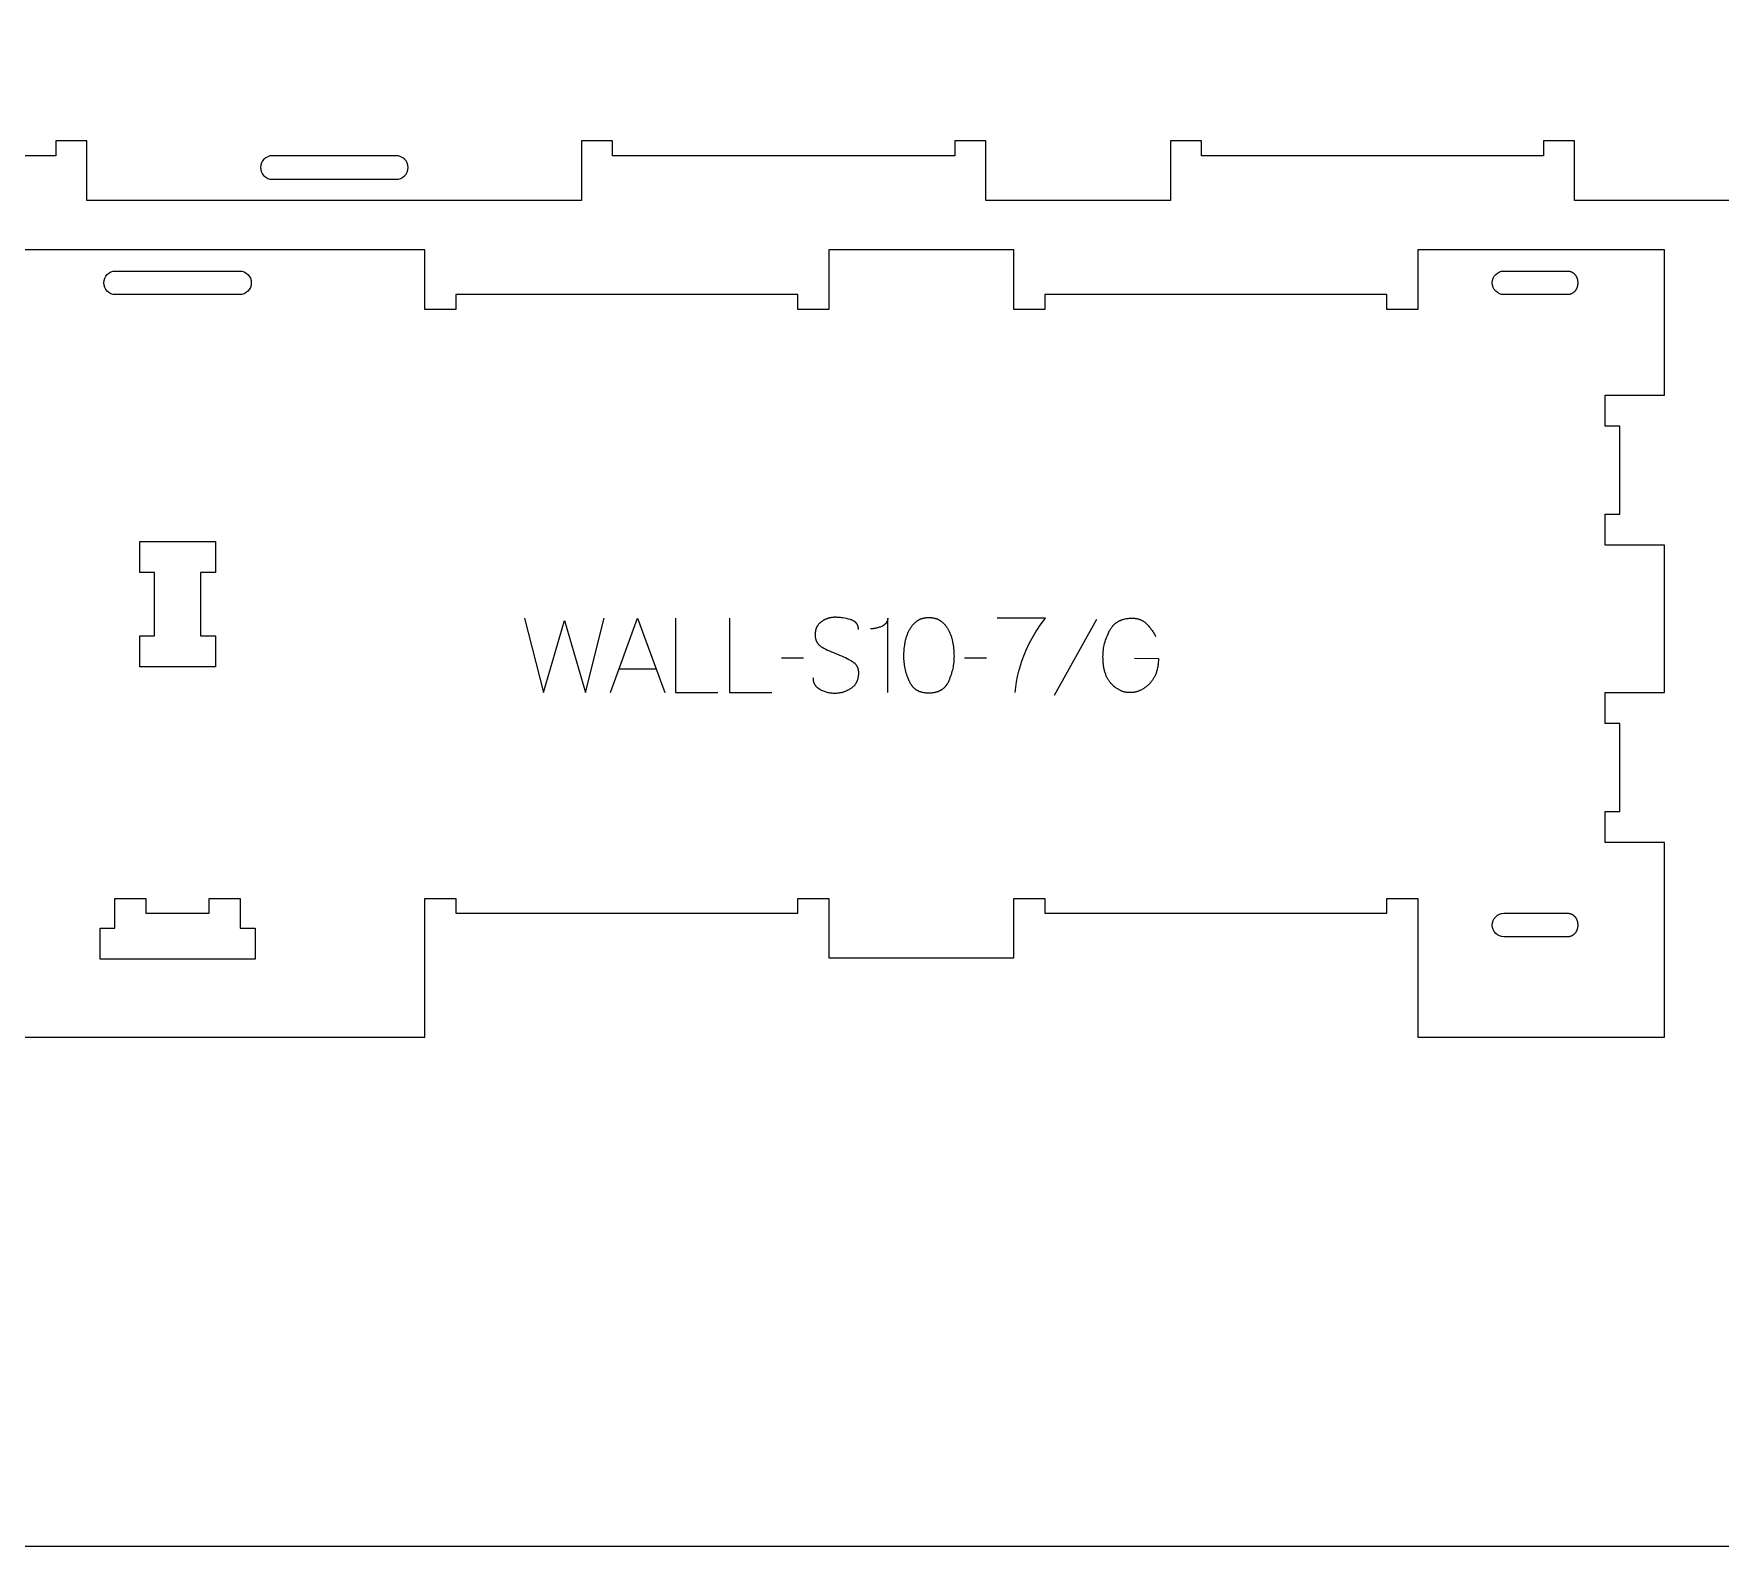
# Model space of a CAD drawing. Extents: x -1151 to 2032, y -10461 to -4867.
# Drawn here: x -471 to 209, y -8111 to -7501 of the extents above; entities that cross this region are included whole.
import ezdxf

# ---------------------------------------------------------------- set-up
doc = ezdxf.new("R2010")
doc.units = 0
for name, color, linetype in [('0_SHEET_SPRUCEPLY_2440X122', 1, 'CONTINUOUS'), ('1_ANYTOOL_1MMDEEP_LABELS_S', 2, 'CONTINUOUS'), ('3_ANYTOOL_CUTTHROUGH_INSID', 4, 'CONTINUOUS'), ('4_ANYTOOL_CUTTHROUGH_OUTSI', 5, 'CONTINUOUS')]:
    doc.layers.add(name, color=color, linetype=linetype)

msp = doc.modelspace()

# ---------------------------------------------------------------- linework, layer by layer
at = {"layer": '0_SHEET_SPRUCEPLY_2440X122'}
msp.add_lwpolyline([(-779.49, -6891.21), (-779.49, -8111.21), (1660.51, -8111.21), (1660.51, -6891.21)], close=True, dxfattribs=at)
at = {"layer": '1_ANYTOOL_1MMDEEP_LABELS_S'}
for points in [[(-273.06, -7736.9), (-265.35, -7766.9), (-256.91, -7737.8), (-248.42, -7766.9), (-240.92, -7736.9)], [(-238.35, -7766.9), (-227.46, -7736.9), (-216.41, -7766.9)], [(-212.12, -7736.9), (-212.12, -7766.9), (-195.02, -7766.9)], [(-190.31, -7736.9), (-190.31, -7766.9), (-173.21, -7766.9)], [(-138.32, -7741.49), (-138.32, -7741.3), (-138.33, -7741.21), (-138.33, -7741.12), (-138.34, -7741.03), (-138.35, -7740.94), (-138.36, -7740.85), (-138.37, -7740.76), (-138.39, -7740.68), (-138.4, -7740.59), (-138.42, -7740.51), (-138.44, -7740.42), (-138.46, -7740.34), (-138.48, -7740.26), (-138.5, -7740.18), (-138.53, -7740.1), (-138.55, -7740.02), (-138.58, -7739.94), (-138.61, -7739.87), (-138.64, -7739.79), (-138.67, -7739.72), (-138.71, -7739.65), (-138.74, -7739.57), (-138.78, -7739.5), (-138.82, -7739.43), (-138.86, -7739.36), (-138.9, -7739.3), (-138.95, -7739.23), (-138.99, -7739.16), (-139.04, -7739.1), (-139.09, -7739.04), (-139.14, -7738.97), (-139.19, -7738.91), (-139.25, -7738.85), (-139.3, -7738.79), (-139.36, -7738.73), (-139.42, -7738.67), (-139.48, -7738.62), (-139.54, -7738.56), (-139.6, -7738.51), (-139.67, -7738.45), (-139.73, -7738.4), (-139.8, -7738.35), (-139.87, -7738.3), (-139.94, -7738.25), (-140.01, -7738.2), (-140.09, -7738.15), (-140.17, -7738.11), (-140.24, -7738.06), (-140.32, -7738.02), (-140.4, -7737.97), (-140.49, -7737.93), (-140.66, -7737.85), (-140.83, -7737.77), (-141.01, -7737.7), (-141.2, -7737.63), (-141.4, -7737.57), (-141.6, -7737.5), (-142.41, -7737.28), (-143.21, -7737.09), (-144, -7736.93), (-144.77, -7736.8), (-145.15, -7736.74), (-145.52, -7736.69), (-145.89, -7736.65), (-146.26, -7736.62), (-146.63, -7736.59), (-146.99, -7736.58), (-147.35, -7736.57), (-147.71, -7736.56), (-147.9, -7736.56), (-148.1, -7736.57), (-148.29, -7736.58), (-148.48, -7736.59), (-148.67, -7736.61), (-148.86, -7736.63), (-149.04, -7736.65), (-149.23, -7736.68), (-149.42, -7736.71), (-149.6, -7736.74), (-149.78, -7736.78), (-149.96, -7736.82), (-150.14, -7736.86), (-150.32, -7736.91), (-150.5, -7736.96), (-150.67, -7737.02), (-150.85, -7737.08), (-151.02, -7737.14), (-151.2, -7737.2), (-151.37, -7737.27), (-151.54, -7737.35), (-151.7, -7737.42), (-151.87, -7737.5), (-152.04, -7737.59), (-152.2, -7737.67), (-152.37, -7737.76), (-152.53, -7737.86), (-152.69, -7737.96), (-152.85, -7738.06), (-153.01, -7738.16), (-153.16, -7738.27), (-153.32, -7738.38), (-153.47, -7738.5), (-153.62, -7738.62), (-153.77, -7738.74), (-153.9, -7738.86), (-154.04, -7738.99), (-154.17, -7739.12), (-154.29, -7739.25), (-154.41, -7739.39), (-154.52, -7739.53), (-154.63, -7739.67), (-154.74, -7739.82), (-154.84, -7739.97), (-154.93, -7740.12), (-155.02, -7740.28), (-155.11, -7740.43), (-155.19, -7740.6), (-155.26, -7740.76), (-155.33, -7740.93), (-155.4, -7741.1), (-155.46, -7741.27), (-155.51, -7741.45), (-155.56, -7741.63), (-155.61, -7741.81), (-155.65, -7742), (-155.69, -7742.18), (-155.72, -7742.38), (-155.75, -7742.57), (-155.77, -7742.77), (-155.78, -7742.97), (-155.8, -7743.17), (-155.8, -7743.38), (-155.81, -7743.59), (-155.8, -7743.81), (-155.8, -7744.02), (-155.78, -7744.22), (-155.76, -7744.43), (-155.74, -7744.63), (-155.71, -7744.83), (-155.67, -7745.02), (-155.63, -7745.21), (-155.58, -7745.39), (-155.53, -7745.58), (-155.47, -7745.75), (-155.41, -7745.93), (-155.38, -7746.01), (-155.34, -7746.1), (-155.3, -7746.18), (-155.27, -7746.27), (-155.23, -7746.35), (-155.19, -7746.43), (-155.14, -7746.51), (-155.1, -7746.59), (-155.05, -7746.67), (-155.01, -7746.75), (-154.96, -7746.82), (-154.91, -7746.9), (-154.86, -7746.97), (-154.81, -7747.05), (-154.76, -7747.12), (-154.7, -7747.19), (-154.65, -7747.26), (-154.59, -7747.33), (-154.53, -7747.4), (-154.47, -7747.47), (-154.41, -7747.54), (-154.35, -7747.61), (-154.28, -7747.67), (-154.22, -7747.74), (-154.08, -7747.86), (-153.94, -7747.99), (-153.79, -7748.11), (-153.64, -7748.22), (-153.48, -7748.33), (-153.32, -7748.44), (-153.15, -7748.55), (-152.98, -7748.65), (-152.26, -7749.04), (-151.53, -7749.42), (-150.78, -7749.79), (-150.02, -7750.14), (-149.24, -7750.49), (-148.45, -7750.82), (-147.63, -7751.14), (-146.81, -7751.45), (-145.98, -7751.77), (-145.18, -7752.1), (-144.39, -7752.44), (-143.62, -7752.8), (-142.88, -7753.17), (-142.15, -7753.56), (-141.45, -7753.97), (-140.76, -7754.39), (-140.6, -7754.5), (-140.44, -7754.61), (-140.28, -7754.73), (-140.21, -7754.79), (-140.14, -7754.85), (-140.06, -7754.91), (-139.99, -7754.98), (-139.92, -7755.04), (-139.86, -7755.1), (-139.79, -7755.17), (-139.73, -7755.24), (-139.66, -7755.3), (-139.6, -7755.37), (-139.54, -7755.44), (-139.48, -7755.51), (-139.43, -7755.59), (-139.37, -7755.66), (-139.31, -7755.73), (-139.26, -7755.81), (-139.21, -7755.88), (-139.16, -7755.96), (-139.11, -7756.04), (-139.07, -7756.12), (-139.02, -7756.2), (-138.98, -7756.28), (-138.93, -7756.36), (-138.89, -7756.44), (-138.85, -7756.52), (-138.81, -7756.61), (-138.78, -7756.69), (-138.74, -7756.78), (-138.71, -7756.87), (-138.68, -7756.96), (-138.64, -7757.05), (-138.62, -7757.14), (-138.59, -7757.23), (-138.56, -7757.32), (-138.51, -7757.51), (-138.47, -7757.7), (-138.43, -7757.9), (-138.4, -7758.09), (-138.38, -7758.3), (-138.36, -7758.51), (-138.34, -7758.72), (-138.34, -7758.93), (-138.33, -7759.15), (-138.34, -7759.37), (-138.35, -7759.6), (-138.36, -7759.83), (-138.39, -7760.06), (-138.41, -7760.29), (-138.44, -7760.52), (-138.48, -7760.74), (-138.52, -7760.95), (-138.57, -7761.16), (-138.62, -7761.37), (-138.67, -7761.58), (-138.74, -7761.78), (-138.8, -7761.98), (-138.87, -7762.17), (-138.95, -7762.36), (-139.03, -7762.55), (-139.12, -7762.73), (-139.21, -7762.91), (-139.31, -7763.08), (-139.41, -7763.26), (-139.51, -7763.42), (-139.63, -7763.59), (-139.74, -7763.75), (-139.86, -7763.91), (-139.99, -7764.06), (-140.12, -7764.21), (-140.26, -7764.35), (-140.4, -7764.5), (-140.55, -7764.63), (-140.7, -7764.77), (-140.86, -7764.9), (-141.02, -7765.02), (-141.19, -7765.15), (-141.36, -7765.27), (-141.54, -7765.38), (-141.9, -7765.6), (-142.26, -7765.81), (-142.63, -7766), (-143, -7766.18), (-143.37, -7766.35), (-143.75, -7766.5), (-143.94, -7766.57), (-144.13, -7766.64), (-144.33, -7766.7), (-144.52, -7766.76), (-144.71, -7766.82), (-144.91, -7766.87), (-145.1, -7766.92), (-145.3, -7766.97), (-145.5, -7767.01), (-145.7, -7767.05), (-145.9, -7767.08), (-146.1, -7767.11), (-146.3, -7767.14), (-146.5, -7767.17), (-146.9, -7767.21), (-147.31, -7767.24), (-147.73, -7767.25), (-148.14, -7767.25), (-148.55, -7767.23), (-148.95, -7767.21), (-149.35, -7767.17), (-149.75, -7767.12), (-150.14, -7767.05), (-150.52, -7766.97), (-150.9, -7766.88), (-151.28, -7766.78), (-151.65, -7766.66), (-152.02, -7766.54), (-152.38, -7766.4), (-152.74, -7766.24), (-153.1, -7766.08), (-153.45, -7765.9), (-153.79, -7765.7), (-153.96, -7765.6), (-154.12, -7765.5), (-154.28, -7765.39), (-154.44, -7765.28), (-154.58, -7765.17), (-154.72, -7765.06), (-154.86, -7764.94), (-154.99, -7764.82), (-155.12, -7764.69), (-155.24, -7764.57), (-155.35, -7764.44), (-155.46, -7764.3), (-155.52, -7764.24), (-155.57, -7764.17), (-155.62, -7764.1), (-155.67, -7764.03), (-155.71, -7763.96), (-155.76, -7763.89), (-155.81, -7763.82), (-155.85, -7763.74), (-155.89, -7763.67), (-155.93, -7763.6), (-155.97, -7763.52), (-156.01, -7763.45), (-156.05, -7763.37), (-156.08, -7763.29), (-156.12, -7763.21), (-156.15, -7763.14), (-156.18, -7763.06), (-156.21, -7762.98), (-156.24, -7762.9), (-156.27, -7762.82), (-156.32, -7762.65), (-156.36, -7762.48), (-156.4, -7762.31), (-156.44, -7762.14), (-156.47, -7761.96), (-156.49, -7761.78), (-156.51, -7761.6), (-156.52, -7761.41), (-156.53, -7761.22), (-156.54, -7761.03)], [(-126.45, -7766.9), (-126.45, -7736.86), (-126.47, -7737.01), (-126.49, -7737.16), (-126.52, -7737.31), (-126.56, -7737.45), (-126.59, -7737.59), (-126.63, -7737.73), (-126.68, -7737.86), (-126.73, -7737.99), (-126.78, -7738.12), (-126.83, -7738.24), (-126.86, -7738.31), (-126.89, -7738.37), (-126.93, -7738.43), (-126.96, -7738.49), (-126.99, -7738.54), (-127.03, -7738.6), (-127.06, -7738.66), (-127.1, -7738.72), (-127.13, -7738.77), (-127.17, -7738.83), (-127.21, -7738.88), (-127.25, -7738.93), (-127.29, -7738.99), (-127.34, -7739.04), (-127.38, -7739.09), (-127.42, -7739.14), (-127.47, -7739.19), (-127.52, -7739.24), (-127.56, -7739.29), (-127.61, -7739.34), (-127.66, -7739.38), (-127.71, -7739.43), (-127.81, -7739.52), (-127.92, -7739.61), (-128.03, -7739.69), (-128.15, -7739.78), (-128.27, -7739.86), (-128.39, -7739.93), (-128.52, -7740), (-128.65, -7740.08), (-128.78, -7740.14), (-128.92, -7740.21), (-129.06, -7740.27), (-129.35, -7740.39), (-129.64, -7740.49), (-129.92, -7740.6), (-130.2, -7740.69), (-130.49, -7740.78), (-130.76, -7740.86), (-131.04, -7740.93), (-131.31, -7740.99), (-131.59, -7741.05), (-131.86, -7741.1), (-132.12, -7741.14), (-132.39, -7741.17), (-132.65, -7741.2), (-132.92, -7741.22), (-133.18, -7741.23), (-133.44, -7741.23)], [(-75.19, -7766.9), (-74.88, -7764.72), (-74.53, -7762.55), (-74.13, -7760.4), (-73.65, -7758.25), (-72.41, -7754.26), (-72.03, -7753.17), (-71.65, -7752.11), (-71.24, -7751.09), (-70.82, -7750.1), (-69.28, -7746.85), (-68.82, -7745.92), (-68.33, -7744.99), (-67.8, -7744.05), (-67.23, -7743.1), (-66.63, -7742.14), (-65.99, -7741.17), (-65.32, -7740.2), (-64.61, -7739.22), (-62.85, -7736.9), (-82.44, -7736.9)], [(-42.28, -7737.38), (-59.46, -7768.15)], [(-27.06, -7753.1), (-17.29, -7753.15), (-17.33, -7753.98), (-17.39, -7754.78), (-17.43, -7755.17), (-17.47, -7755.56), (-17.53, -7755.94), (-17.59, -7756.31), (-17.65, -7756.68), (-17.73, -7757.04), (-17.81, -7757.39), (-17.89, -7757.74), (-17.99, -7758.08), (-18.09, -7758.42), (-18.19, -7758.75), (-18.3, -7759.07), (-18.42, -7759.39), (-18.55, -7759.7), (-18.68, -7760), (-18.82, -7760.3), (-18.97, -7760.59), (-19.12, -7760.88), (-19.28, -7761.16), (-19.44, -7761.43), (-19.61, -7761.7), (-19.79, -7761.96), (-19.98, -7762.21), (-20.17, -7762.46), (-20.37, -7762.7), (-20.57, -7762.94), (-20.78, -7763.17), (-21, -7763.39), (-21.22, -7763.61), (-21.44, -7763.82), (-21.67, -7764.02), (-21.89, -7764.21), (-22.12, -7764.4), (-22.35, -7764.59), (-22.58, -7764.76), (-22.81, -7764.93), (-23.04, -7765.09), (-23.27, -7765.25), (-23.5, -7765.4), (-23.74, -7765.54), (-23.97, -7765.67), (-24.21, -7765.8), (-24.45, -7765.92), (-24.69, -7766.04), (-24.93, -7766.14), (-25.17, -7766.25), (-25.42, -7766.34), (-25.66, -7766.43), (-25.91, -7766.51), (-26.15, -7766.58), (-26.4, -7766.65), (-26.65, -7766.71), (-26.9, -7766.76), (-27.16, -7766.81), (-27.41, -7766.85), (-27.66, -7766.88), (-27.92, -7766.91), (-28.18, -7766.93), (-28.43, -7766.94), (-28.69, -7766.95), (-28.95, -7766.95), (-29.21, -7766.94), (-29.47, -7766.92), (-29.72, -7766.9), (-29.97, -7766.87), (-30.23, -7766.84), (-30.48, -7766.79), (-30.73, -7766.74), (-30.97, -7766.69), (-31.22, -7766.62), (-31.46, -7766.55), (-31.71, -7766.47), (-31.95, -7766.39), (-32.19, -7766.3), (-32.43, -7766.2), (-32.67, -7766.09), (-32.9, -7765.98), (-33.14, -7765.86), (-33.37, -7765.73), (-33.6, -7765.59), (-33.83, -7765.45), (-34.06, -7765.3), (-34.29, -7765.15), (-34.52, -7764.99), (-34.74, -7764.82), (-34.97, -7764.64), (-35.19, -7764.46), (-35.41, -7764.27), (-35.63, -7764.07), (-35.85, -7763.86), (-36.06, -7763.65), (-36.28, -7763.43), (-36.49, -7763.21), (-36.69, -7762.97), (-36.89, -7762.73), (-37.08, -7762.48), (-37.27, -7762.23), (-37.44, -7761.96), (-37.61, -7761.69), (-37.78, -7761.41), (-37.94, -7761.12), (-38.09, -7760.83), (-38.23, -7760.53), (-38.37, -7760.22), (-38.5, -7759.9), (-38.62, -7759.57), (-38.74, -7759.24), (-38.85, -7758.9), (-38.95, -7758.55), (-39.05, -7758.2), (-39.14, -7757.83), (-39.22, -7757.46), (-39.3, -7757.08), (-39.37, -7756.7), (-39.44, -7756.3), (-39.49, -7755.9), (-39.54, -7755.49), (-39.59, -7755.08), (-39.65, -7754.22), (-39.69, -7753.34), (-39.71, -7752.42), (-39.7, -7751.74), (-39.66, -7751.06), (-39.61, -7750.39), (-39.54, -7749.72), (-39.45, -7749.06), (-39.33, -7748.39), (-39.19, -7747.73), (-39.04, -7747.08), (-38.86, -7746.42), (-38.66, -7745.77), (-38.44, -7745.13), (-38.2, -7744.48), (-37.94, -7743.84), (-37.66, -7743.21), (-37.35, -7742.57), (-37.03, -7741.94), (-36.86, -7741.63), (-36.68, -7741.33), (-36.49, -7741.04), (-36.3, -7740.76), (-36.1, -7740.49), (-36, -7740.36), (-35.89, -7740.23), (-35.79, -7740.1), (-35.68, -7739.98), (-35.57, -7739.86), (-35.46, -7739.74), (-35.35, -7739.62), (-35.23, -7739.51), (-35.11, -7739.39), (-35, -7739.28), (-34.88, -7739.18), (-34.75, -7739.07), (-34.63, -7738.97), (-34.5, -7738.87), (-34.38, -7738.77), (-34.25, -7738.68), (-34.12, -7738.59), (-33.98, -7738.5), (-33.85, -7738.41), (-33.71, -7738.33), (-33.57, -7738.24), (-33.43, -7738.16), (-33.29, -7738.09), (-33.15, -7738.01), (-33, -7737.94), (-32.86, -7737.87), (-32.71, -7737.8), (-32.56, -7737.74), (-32.4, -7737.67), (-32.25, -7737.61), (-32.09, -7737.55), (-31.93, -7737.5), (-31.61, -7737.4), (-31.28, -7737.3), (-30.95, -7737.22), (-30.61, -7737.15), (-30.26, -7737.08), (-29.9, -7737.03), (-29.54, -7736.98), (-29.16, -7736.95), (-28.79, -7736.92), (-28.4, -7736.91), (-28.01, -7736.9), (-27.78, -7736.91), (-27.56, -7736.91), (-27.34, -7736.92), (-27.13, -7736.94), (-26.91, -7736.96), (-26.7, -7736.98), (-26.5, -7737.01), (-26.29, -7737.05), (-26.09, -7737.08), (-25.89, -7737.13), (-25.69, -7737.17), (-25.5, -7737.22), (-25.3, -7737.28), (-25.12, -7737.34), (-24.93, -7737.4), (-24.74, -7737.47), (-24.56, -7737.55), (-24.38, -7737.62), (-24.21, -7737.71), (-24.03, -7737.79), (-23.86, -7737.88), (-23.69, -7737.98), (-23.53, -7738.08), (-23.37, -7738.18), (-23.21, -7738.29), (-23.05, -7738.4), (-22.89, -7738.52), (-22.74, -7738.64), (-22.59, -7738.77), (-22.44, -7738.9), (-22.3, -7739.04), (-22.16, -7739.18), (-21.88, -7739.46), (-21.61, -7739.75), (-21.34, -7740.05), (-21.08, -7740.35), (-20.83, -7740.65), (-20.59, -7740.96), (-20.35, -7741.28), (-20.12, -7741.6), (-19.89, -7741.92), (-19.67, -7742.25), (-19.46, -7742.58), (-19.25, -7742.92), (-19.05, -7743.26), (-18.86, -7743.61), (-18.67, -7743.96), (-18.49, -7744.32)], [(-160.56, -7753.02), (-169.35, -7753.1)], [(-86.72, -7753.02), (-95.51, -7753.1)], [(-234.88, -7757.35), (-219.96, -7757.35)]]:
    msp.add_lwpolyline(points, dxfattribs=at)
msp.add_lwpolyline([(-109.95, -7736.65), (-109.58, -7736.65), (-109.22, -7736.67), (-109.04, -7736.68), (-108.86, -7736.7), (-108.69, -7736.72), (-108.51, -7736.74), (-108.34, -7736.77), (-108.17, -7736.8), (-108.01, -7736.83), (-107.84, -7736.86), (-107.68, -7736.9), (-107.52, -7736.94), (-107.36, -7736.98), (-107.21, -7737.03), (-107.05, -7737.08), (-106.9, -7737.13), (-106.75, -7737.18), (-106.6, -7737.24), (-106.45, -7737.3), (-106.31, -7737.37), (-106.17, -7737.43), (-106.03, -7737.5), (-105.89, -7737.58), (-105.75, -7737.65), (-105.62, -7737.73), (-105.49, -7737.81), (-105.36, -7737.9), (-105.23, -7737.98), (-105.1, -7738.08), (-104.98, -7738.17), (-104.73, -7738.36), (-104.5, -7738.56), (-104.27, -7738.77), (-104.04, -7738.98), (-103.83, -7739.2), (-103.61, -7739.42), (-103.41, -7739.66), (-103.21, -7739.89), (-103.02, -7740.14), (-102.83, -7740.39), (-102.65, -7740.65), (-102.48, -7740.91), (-102.31, -7741.18), (-102.15, -7741.45), (-102, -7741.74), (-101.85, -7742.03), (-101.71, -7742.32), (-101.57, -7742.62), (-101.44, -7742.92), (-101.32, -7743.22), (-101.2, -7743.53), (-101.08, -7743.84), (-100.97, -7744.15), (-100.87, -7744.46), (-100.77, -7744.78), (-100.68, -7745.1), (-100.59, -7745.43), (-100.51, -7745.76), (-100.44, -7746.09), (-100.37, -7746.43), (-100.24, -7747.1), (-100.14, -7747.79), (-100.05, -7748.46), (-99.97, -7749.12), (-99.9, -7749.77), (-99.86, -7750.42), (-99.82, -7751.05), (-99.8, -7751.67), (-99.79, -7752.29), (-99.8, -7752.91), (-99.83, -7753.52), (-99.87, -7754.14), (-99.92, -7754.76), (-100, -7755.37), (-100.09, -7755.99), (-100.2, -7756.61), (-100.32, -7757.23), (-100.46, -7757.85), (-100.62, -7758.47), (-100.8, -7759.09), (-100.99, -7759.71), (-101.19, -7760.33), (-101.42, -7760.95), (-101.66, -7761.57), (-101.91, -7762.19), (-102.05, -7762.5), (-102.19, -7762.79), (-102.34, -7763.08), (-102.42, -7763.22), (-102.5, -7763.36), (-102.59, -7763.49), (-102.67, -7763.62), (-102.76, -7763.75), (-102.84, -7763.88), (-102.93, -7764), (-103.02, -7764.13), (-103.12, -7764.25), (-103.21, -7764.37), (-103.31, -7764.48), (-103.41, -7764.59), (-103.51, -7764.7), (-103.61, -7764.81), (-103.71, -7764.92), (-103.82, -7765.02), (-103.93, -7765.12), (-104.04, -7765.22), (-104.15, -7765.32), (-104.26, -7765.41), (-104.38, -7765.5), (-104.5, -7765.59), (-104.62, -7765.67), (-104.74, -7765.76), (-104.86, -7765.84), (-104.98, -7765.92), (-105.11, -7766), (-105.24, -7766.07), (-105.37, -7766.14), (-105.5, -7766.21), (-105.63, -7766.28), (-105.77, -7766.34), (-105.91, -7766.4), (-106.05, -7766.46), (-106.19, -7766.52), (-106.33, -7766.57), (-106.48, -7766.63), (-106.62, -7766.68), (-106.77, -7766.72), (-106.92, -7766.77), (-107.08, -7766.81), (-107.23, -7766.85), (-107.54, -7766.92), (-107.87, -7766.99), (-108.19, -7767.04), (-108.53, -7767.08), (-108.87, -7767.12), (-109.23, -7767.14), (-109.58, -7767.16), (-109.95, -7767.16), (-110.31, -7767.16), (-110.67, -7767.14), (-111.02, -7767.12), (-111.36, -7767.08), (-111.69, -7767.04), (-112.02, -7766.99), (-112.34, -7766.92), (-112.49, -7766.89), (-112.65, -7766.85), (-112.8, -7766.81), (-112.95, -7766.77), (-113.1, -7766.72), (-113.25, -7766.67), (-113.4, -7766.62), (-113.54, -7766.57), (-113.68, -7766.51), (-113.82, -7766.46), (-113.96, -7766.4), (-114.1, -7766.33), (-114.23, -7766.27), (-114.37, -7766.2), (-114.5, -7766.13), (-114.63, -7766.06), (-114.75, -7765.99), (-114.88, -7765.91), (-115, -7765.83), (-115.12, -7765.75), (-115.24, -7765.66), (-115.36, -7765.58), (-115.48, -7765.49), (-115.59, -7765.39), (-115.7, -7765.3), (-115.82, -7765.2), (-115.92, -7765.1), (-116.03, -7765), (-116.14, -7764.9), (-116.24, -7764.79), (-116.34, -7764.68), (-116.44, -7764.57), (-116.54, -7764.46), (-116.64, -7764.34), (-116.73, -7764.22), (-116.82, -7764.1), (-116.91, -7763.98), (-117, -7763.85), (-117.09, -7763.72), (-117.17, -7763.59), (-117.26, -7763.46), (-117.34, -7763.32), (-117.42, -7763.18), (-117.49, -7763.04), (-117.64, -7762.75), (-117.79, -7762.46), (-117.92, -7762.15), (-118.18, -7761.52), (-118.41, -7760.9), (-118.63, -7760.27), (-118.84, -7759.65), (-119.03, -7759.03), (-119.2, -7758.4), (-119.36, -7757.78), (-119.5, -7757.17), (-119.62, -7756.55), (-119.73, -7755.93), (-119.82, -7755.31), (-119.89, -7754.7), (-119.95, -7754.08), (-119.99, -7753.47), (-120.01, -7752.86), (-120.02, -7752.25), (-120.01, -7751.63), (-119.99, -7751.01), (-119.96, -7750.37), (-119.91, -7749.73), (-119.85, -7749.08), (-119.77, -7748.41), (-119.68, -7747.74), (-119.57, -7747.06), (-119.51, -7746.72), (-119.45, -7746.38), (-119.38, -7746.05), (-119.3, -7745.72), (-119.22, -7745.39), (-119.13, -7745.06), (-119.04, -7744.74), (-118.94, -7744.43), (-118.84, -7744.11), (-118.73, -7743.8), (-118.62, -7743.49), (-118.5, -7743.19), (-118.37, -7742.89), (-118.24, -7742.59), (-118.11, -7742.3), (-117.96, -7742), (-117.82, -7741.72), (-117.66, -7741.44), (-117.5, -7741.16), (-117.34, -7740.9), (-117.16, -7740.64), (-116.98, -7740.38), (-116.8, -7740.13), (-116.61, -7739.89), (-116.41, -7739.65), (-116.21, -7739.42), (-116, -7739.2), (-115.78, -7738.98), (-115.56, -7738.77), (-115.33, -7738.56), (-115.1, -7738.36), (-114.86, -7738.17), (-114.73, -7738.08), (-114.61, -7737.98), (-114.48, -7737.9), (-114.35, -7737.81), (-114.22, -7737.73), (-114.09, -7737.65), (-113.96, -7737.58), (-113.82, -7737.5), (-113.68, -7737.43), (-113.54, -7737.37), (-113.4, -7737.3), (-113.25, -7737.24), (-113.11, -7737.18), (-112.96, -7737.13), (-112.81, -7737.08), (-112.65, -7737.03), (-112.5, -7736.98), (-112.34, -7736.94), (-112.19, -7736.9), (-112.03, -7736.86), (-111.86, -7736.83), (-111.7, -7736.8), (-111.53, -7736.77), (-111.37, -7736.74), (-111.2, -7736.72), (-111.02, -7736.7), (-110.85, -7736.68), (-110.67, -7736.67), (-110.32, -7736.65)], close=True, dxfattribs=at)
at = {"layer": '3_ANYTOOL_CUTTHROUGH_INSID', "color": 4}
for points in [[(-374.75, -7559.92), (-324.75, -7559.92, 1), (-324.75, -7550.42), (-374.75, -7550.42, 1)], [(-437.97, -7596.92), (-387.97, -7596.92, -1), (-387.97, -7606.42), (-437.97, -7606.42, -1)], [(122.03, -7596.92), (147.77, -7596.92), (147.86, -7596.92), (147.96, -7596.93), (148.06, -7596.93), (148.16, -7596.94), (148.25, -7596.95), (148.35, -7596.97), (148.45, -7596.99), (148.54, -7597.01), (148.64, -7597.03), (148.74, -7597.06), (148.84, -7597.09), (148.94, -7597.12), (149.03, -7597.15), (149.13, -7597.19), (149.22, -7597.23), (149.32, -7597.28), (149.41, -7597.32), (149.51, -7597.37), (149.6, -7597.43), (149.69, -7597.48), (149.78, -7597.54), (149.87, -7597.6), (149.96, -7597.67), (150.04, -7597.73), (150.13, -7597.8), (150.21, -7597.88), (150.29, -7597.95), (150.37, -7598.03), (150.45, -7598.11), (150.52, -7598.19), (150.6, -7598.27), (150.67, -7598.36), (150.74, -7598.45), (150.81, -7598.54), (150.87, -7598.63), (150.94, -7598.72), (151, -7598.82), (151.06, -7598.92), (151.11, -7599.01), (151.17, -7599.11), (151.22, -7599.22), (151.27, -7599.32), (151.32, -7599.42), (151.36, -7599.53), (151.4, -7599.63), (151.44, -7599.74), (151.48, -7599.84), (151.52, -7599.95), (151.55, -7600.06), (151.58, -7600.17), (151.61, -7600.27), (151.63, -7600.38), (151.66, -7600.49), (151.68, -7600.6), (151.7, -7600.71), (151.71, -7600.82), (151.73, -7600.93), (151.74, -7601.03), (151.75, -7601.14), (151.76, -7601.24), (151.77, -7601.35), (151.77, -7601.46), (151.77, -7601.56), (151.78, -7601.67), (151.77, -7601.78), (151.77, -7601.89), (151.77, -7601.99), (151.76, -7602.1), (151.75, -7602.2), (151.74, -7602.31), (151.73, -7602.42), (151.71, -7602.52), (151.7, -7602.63), (151.68, -7602.74), (151.66, -7602.85), (151.63, -7602.96), (151.61, -7603.07), (151.58, -7603.18), (151.55, -7603.28), (151.52, -7603.39), (151.48, -7603.5), (151.44, -7603.61), (151.4, -7603.71), (151.36, -7603.82), (151.32, -7603.92), (151.27, -7604.03), (151.22, -7604.13), (151.17, -7604.23), (151.11, -7604.33), (151.06, -7604.43), (151, -7604.52), (150.94, -7604.62), (150.87, -7604.71), (150.81, -7604.81), (150.74, -7604.9), (150.67, -7604.99), (150.6, -7605.07), (150.52, -7605.15), (150.45, -7605.24), (150.37, -7605.32), (150.29, -7605.39), (150.21, -7605.47), (150.13, -7605.54), (150.04, -7605.61), (149.96, -7605.68), (149.87, -7605.74), (149.78, -7605.8), (149.69, -7605.86), (149.6, -7605.92), (149.51, -7605.97), (149.41, -7606.02), (149.32, -7606.07), (149.22, -7606.11), (149.13, -7606.15), (149.03, -7606.19), (148.94, -7606.22), (148.84, -7606.26), (148.74, -7606.29), (148.64, -7606.31), (148.54, -7606.34), (148.45, -7606.36), (148.35, -7606.37), (148.25, -7606.39), (148.16, -7606.4), (148.06, -7606.41), (147.96, -7606.42), (147.86, -7606.42), (147.77, -7606.42), (122.03, -7606.42, -1)], [(122.03, -7865.42, -1), (122.03, -7855.92), (147.77, -7855.92), (147.86, -7855.92), (147.96, -7855.93), (148.06, -7855.93), (148.16, -7855.94), (148.25, -7855.95), (148.35, -7855.97), (148.45, -7855.99), (148.54, -7856.01), (148.64, -7856.03), (148.74, -7856.06), (148.84, -7856.09), (148.94, -7856.12), (149.03, -7856.15), (149.13, -7856.19), (149.22, -7856.23), (149.32, -7856.28), (149.41, -7856.32), (149.51, -7856.37), (149.6, -7856.43), (149.69, -7856.48), (149.78, -7856.54), (149.87, -7856.6), (149.96, -7856.67), (150.04, -7856.73), (150.13, -7856.8), (150.21, -7856.88), (150.29, -7856.95), (150.37, -7857.03), (150.45, -7857.11), (150.52, -7857.19), (150.6, -7857.27), (150.67, -7857.36), (150.74, -7857.45), (150.81, -7857.54), (150.87, -7857.63), (150.94, -7857.72), (151, -7857.82), (151.06, -7857.92), (151.11, -7858.01), (151.17, -7858.11), (151.22, -7858.22), (151.27, -7858.32), (151.32, -7858.42), (151.36, -7858.53), (151.4, -7858.63), (151.44, -7858.74), (151.48, -7858.84), (151.52, -7858.95), (151.55, -7859.06), (151.58, -7859.17), (151.61, -7859.27), (151.63, -7859.38), (151.66, -7859.49), (151.68, -7859.6), (151.7, -7859.71), (151.71, -7859.82), (151.73, -7859.93), (151.74, -7860.03), (151.75, -7860.14), (151.76, -7860.24), (151.77, -7860.35), (151.77, -7860.46), (151.77, -7860.56), (151.78, -7860.67), (151.77, -7860.78), (151.77, -7860.89), (151.77, -7860.99), (151.76, -7861.1), (151.75, -7861.2), (151.74, -7861.31), (151.73, -7861.42), (151.71, -7861.52), (151.7, -7861.63), (151.68, -7861.74), (151.66, -7861.85), (151.63, -7861.96), (151.61, -7862.07), (151.58, -7862.18), (151.55, -7862.28), (151.52, -7862.39), (151.48, -7862.5), (151.44, -7862.61), (151.4, -7862.71), (151.36, -7862.82), (151.32, -7862.92), (151.27, -7863.03), (151.22, -7863.13), (151.17, -7863.23), (151.11, -7863.33), (151.06, -7863.43), (151, -7863.52), (150.94, -7863.62), (150.87, -7863.71), (150.81, -7863.81), (150.74, -7863.9), (150.67, -7863.99), (150.6, -7864.07), (150.52, -7864.15), (150.45, -7864.24), (150.37, -7864.32), (150.29, -7864.39), (150.21, -7864.47), (150.13, -7864.54), (150.04, -7864.61), (149.96, -7864.68), (149.87, -7864.74), (149.78, -7864.8), (149.69, -7864.86), (149.6, -7864.92), (149.51, -7864.97), (149.41, -7865.02), (149.32, -7865.07), (149.22, -7865.11), (149.13, -7865.15), (149.03, -7865.19), (148.94, -7865.22), (148.84, -7865.26), (148.74, -7865.29), (148.64, -7865.31), (148.54, -7865.34), (148.45, -7865.36), (148.35, -7865.37), (148.25, -7865.39), (148.16, -7865.4), (148.06, -7865.41), (147.96, -7865.42), (147.86, -7865.42), (147.77, -7865.42)]]:
    msp.add_lwpolyline(points, format="xyb", close=True, dxfattribs=at)
for points in [[(-422.22, -7743.97), (-422.22, -7718.47), (-428.22, -7718.47), (-428.22, -7705.97), (-397.72, -7705.97), (-397.72, -7718.47), (-403.72, -7718.47), (-403.72, -7743.97), (-397.72, -7743.97), (-397.72, -7756.47), (-428.22, -7756.47), (-428.22, -7743.97)], [(-400.22, -7855.92), (-400.22, -7849.92), (-387.72, -7849.92), (-387.72, -7861.92), (-381.72, -7861.92), (-381.72, -7874.42), (-444.22, -7874.42), (-444.22, -7861.92), (-438.22, -7861.92), (-438.22, -7849.92), (-425.72, -7849.92), (-425.72, -7855.92)]]:
    msp.add_lwpolyline(points, close=True, dxfattribs=at)
at = {"layer": '4_ANYTOOL_CUTTHROUGH_OUTSI', "color": 5}
for points in [[(350, -7568.42), (150.5, -7568.42), (150.5, -7544.42), (138, -7544.42), (138, -7550.42), (0, -7550.42), (0, -7544.42), (-12.5, -7544.42), (-12.5, -7568.42), (-87, -7568.42), (-87, -7544.42), (-99.5, -7544.42), (-99.5, -7550.42), (-199.75, -7550.42), (-237.5, -7550.42), (-237.5, -7544.42), (-250, -7544.42), (-250, -7568.42), (-449.5, -7568.42), (-449.5, -7544.42), (-462, -7544.42), (-462, -7550.42), (-499.75, -7550.42)], [(-512.72, -7905.92), (-313.22, -7905.92), (-313.22, -7849.92), (-300.72, -7849.92), (-300.72, -7855.92), (-162.72, -7855.92), (-162.72, -7849.92), (-150.22, -7849.92), (-150.22, -7873.92), (-75.72, -7873.92), (-75.72, -7849.92), (-63.22, -7849.92), (-63.22, -7855.92), (74.78, -7855.92), (74.78, -7849.92), (87.28, -7849.92), (87.28, -7905.92), (186.78, -7905.92), (186.78, -7886.17), (186.78, -7874.17), (186.78, -7827.42), (162.78, -7827.42), (162.78, -7814.92), (168.78, -7814.92), (168.78, -7779.42), (162.78, -7779.42), (162.78, -7766.92), (186.78, -7766.92), (186.78, -7707.42), (162.78, -7707.42), (162.78, -7694.92), (168.78, -7694.92), (168.78, -7659.42), (162.78, -7659.42), (162.78, -7646.92), (186.78, -7646.92), (186.78, -7588.42), (87.28, -7588.42), (87.28, -7612.42), (74.78, -7612.42), (74.78, -7606.42), (-63.22, -7606.42), (-63.22, -7612.42), (-75.72, -7612.42), (-75.72, -7588.42), (-150.22, -7588.42), (-150.22, -7612.42), (-162.72, -7612.42), (-162.72, -7606.42), (-300.72, -7606.42), (-300.72, -7612.42), (-313.22, -7612.42), (-313.22, -7588.42), (-512.72, -7588.42)]]:
    msp.add_lwpolyline(points, dxfattribs=at)

doc.saveas('drawing.dxf')
